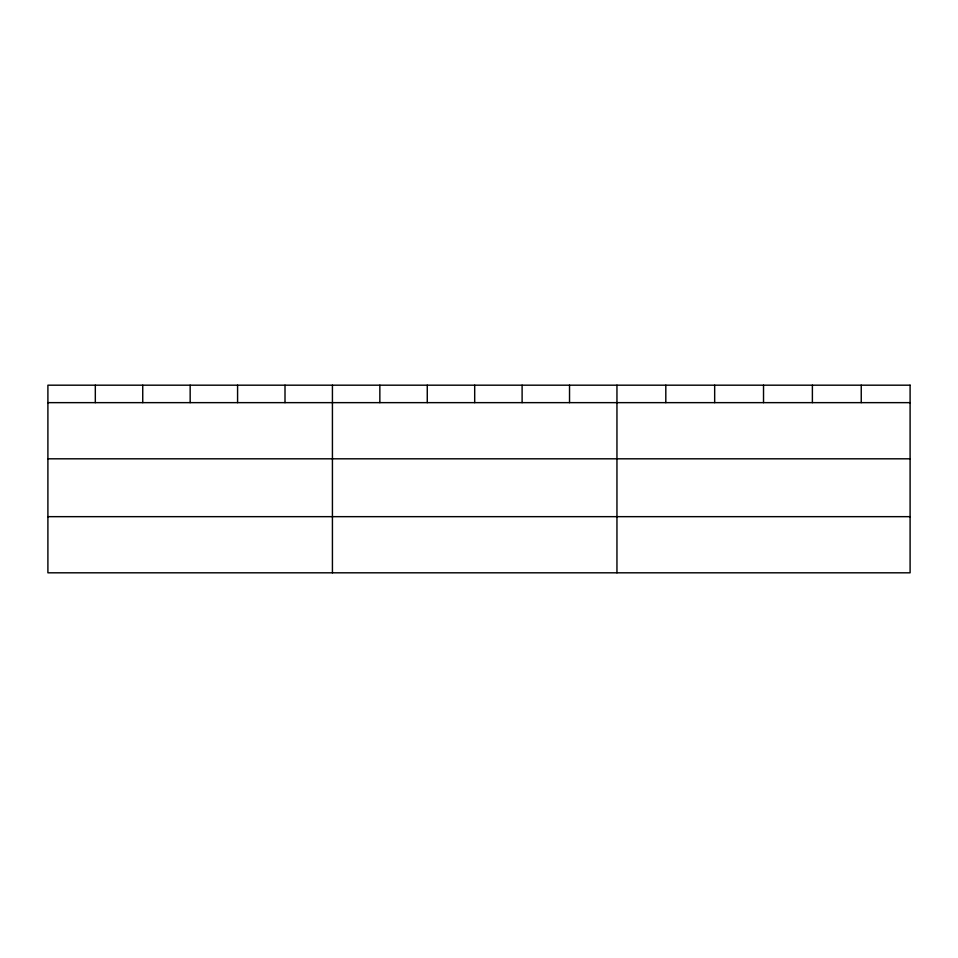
<?xml version="1.0" encoding="UTF-8"?>
<svg xmlns="http://www.w3.org/2000/svg" width="958" height="958" viewBox="0 0 958 958"><rect width="100%" height="100%" fill="white"/><g stroke="black" fill="none" stroke-linecap="round" stroke-linejoin="round"><path stroke-width="1.44" d="M47.9 402.647L910.1 402.647M47.9 458.81L910.1 458.81M47.9 516.661L910.1 516.661M861.242 385.188L861.242 402.647M812.384 385.188L812.384 402.647M763.526 385.188L763.526 402.647M714.668 385.188L714.668 402.647M665.81 385.188L665.81 402.647M616.952 385.188L616.952 572.812M569.531 385.188L569.531 402.647M522.11 385.188L522.11 402.647M474.689 385.188L474.689 402.647M427.268 385.188L427.268 402.647M379.847 385.188L379.847 402.647M332.426 385.188L332.426 572.812M285.005 385.188L285.005 402.647M237.584 385.188L237.584 402.647M190.163 385.188L190.163 402.647M142.742 385.188L142.742 402.647M95.321 385.188L95.321 402.647M910.1 385.188L47.9 385.188L47.9 572.812L910.1 572.812L910.1 385.188"/></g></svg>
